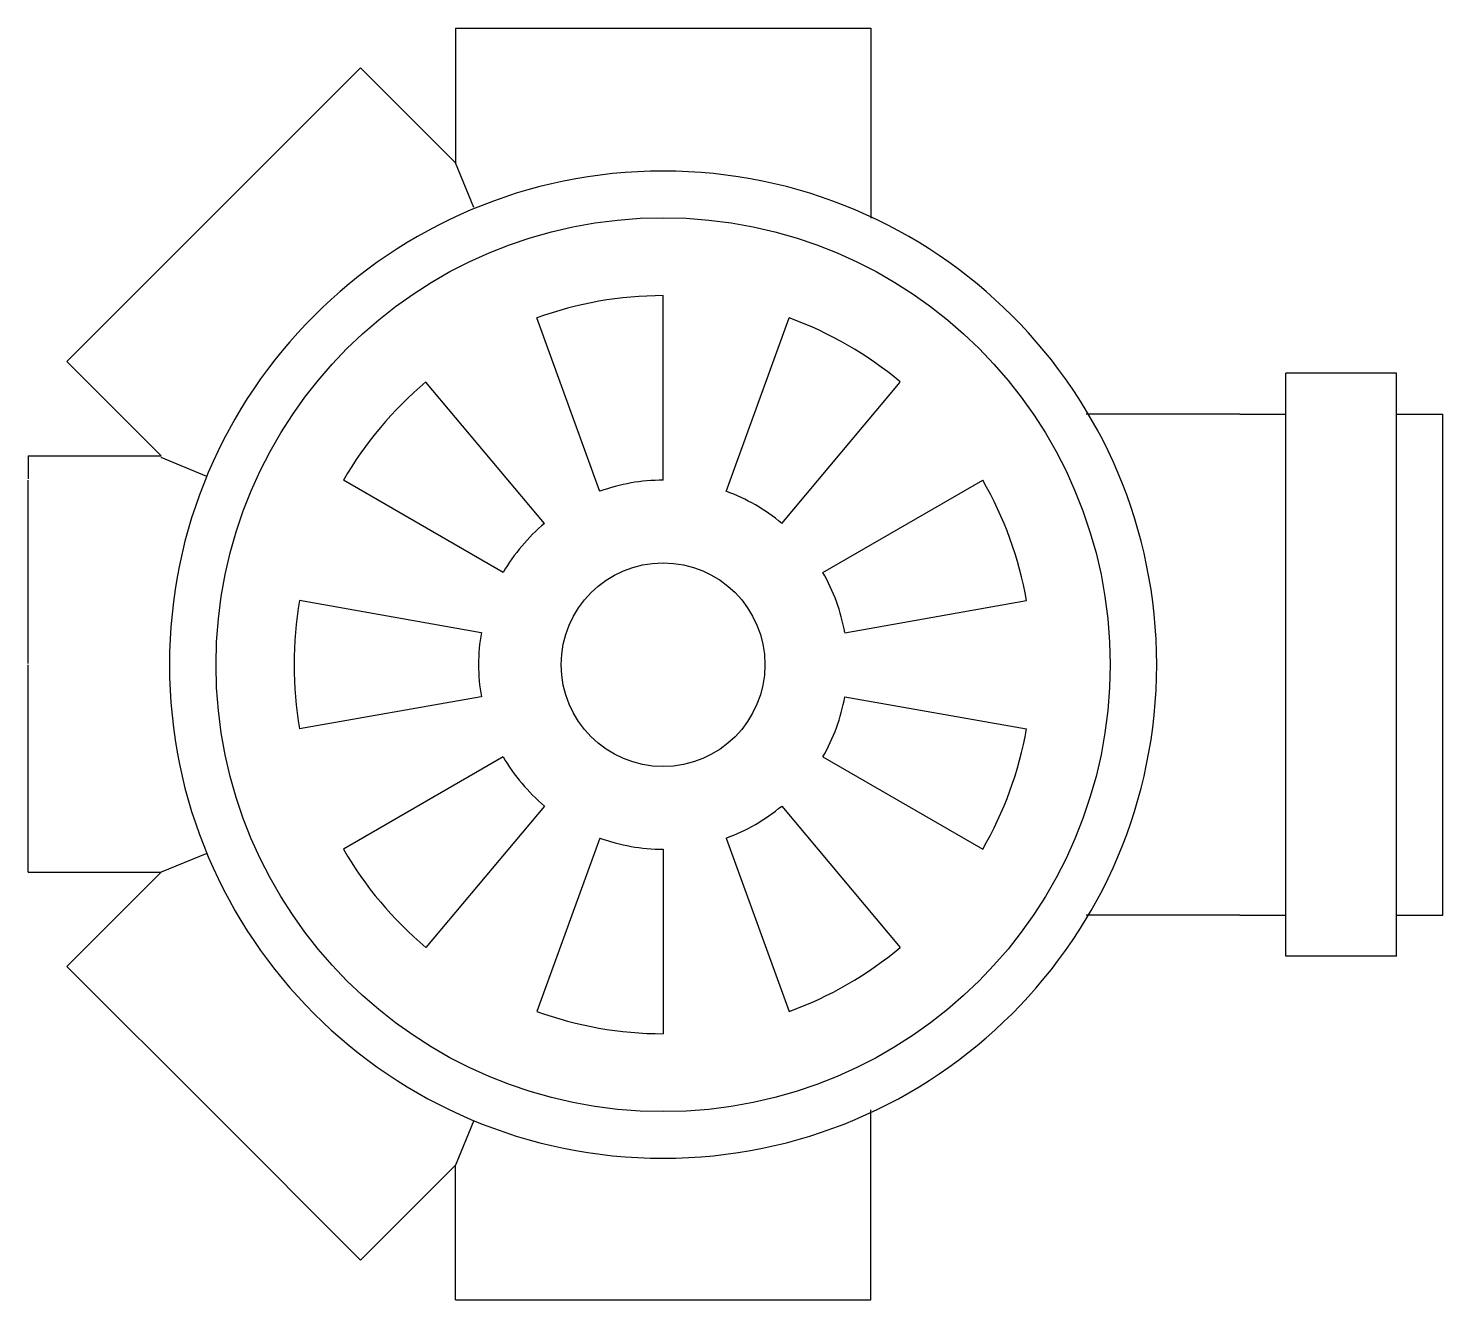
# Model space of a CAD drawing. Header units: millimetres. Extents: x -10151.268 to -10151.115, y -369.095 to -368.958.
import ezdxf

# ---------------------------------------------------------------- set-up
doc = ezdxf.new("R2010")
doc.units = ezdxf.units.MM
doc.layers.add('dim2', color=1, linetype='Continuous')
doc.layers.add('Tub_esgoto_caixas', color=2, linetype='Continuous')

msp = doc.modelspace()

# ---------------------------------------------------------------- linework, layer by layer
at = {"layer": 'dim2'}
msp.add_circle((-10151.19903, -369.02661), 0.04845, dxfattribs=at)
at = {"layer": 'Tub_esgoto_caixas', "linetype": 'Continuous'}
for p, q in [((-10151.22153, -368.95763), (-10151.22153, -368.97222)), ((-10151.22153, -368.95763), (-10151.19903, -368.95763)), ((-10151.19903, -368.95763), (-10151.17653, -368.95763)), ((-10151.17653, -368.95763), (-10151.17653, -368.97821)), ((-10151.23182, -368.96192), (-10151.24773, -368.97783)), ((-10151.23182, -368.96192), (-10151.22153, -368.97222)), ((-10151.21953, -368.97704), (-10151.22153, -368.97222)), ((-10151.24773, -368.97783), (-10151.26364, -368.99374)), ((-10151.26364, -368.99374), (-10151.25343, -369.00396)), ((-10151.13153, -369.05821), (-10151.13153, -368.99501)), ((-10151.11953, -368.99501), (-10151.13153, -368.99501)), ((-10151.11953, -369.05821), (-10151.11953, -368.99501)), ((-10151.13653, -368.99946), (-10151.15318, -368.99946)), ((-10151.13653, -368.99946), (-10151.13153, -368.99946)), ((-10151.11953, -368.99946), (-10151.11453, -368.99946)), ((-10151.11453, -369.05376), (-10151.11453, -368.99946)), ((-10151.26783, -369.00396), (-10151.25343, -369.00396)), ((-10151.26783, -369.00396), (-10151.26783, -369.00646)), ((-10151.24847, -369.0062), (-10151.25343, -369.00414)), ((-10151.26783, -369.02648), (-10151.26783, -369.00661)), ((-10151.26783, -369.04661), (-10151.26783, -369.02664)), ((-10151.26783, -369.04911), (-10151.26783, -369.04661)), ((-10151.24847, -369.04706), (-10151.25343, -369.04911)), ((-10151.26783, -369.04911), (-10151.25343, -369.04911)), ((-10151.26364, -369.05933), (-10151.25343, -369.04911)), ((-10151.13653, -369.05376), (-10151.15318, -369.05376)), ((-10151.13653, -369.05376), (-10151.13153, -369.05376)), ((-10151.11953, -369.05376), (-10151.11453, -369.05376)), ((-10151.11953, -369.05821), (-10151.13153, -369.05821)), ((-10151.24773, -369.07524), (-10151.26364, -369.05933)), ((-10151.23182, -369.09115), (-10151.24773, -369.07524)), ((-10151.17653, -369.09544), (-10151.17653, -369.07486)), ((-10151.21953, -369.07603), (-10151.22153, -369.08086)), ((-10151.23182, -369.09115), (-10151.22153, -369.08086)), ((-10151.22153, -369.09544), (-10151.22153, -369.08086)), ((-10151.22153, -369.09544), (-10151.19903, -369.09544)), ((-10151.19903, -369.09544), (-10151.17653, -369.09544))]:
    msp.add_line(p, q, dxfattribs=at)
at = {"layer": 'Tub_esgoto_caixas', "color": 1}
for p, q in [((-10151.19903, -369.00661), (-10151.19903, -368.98661)), ((-10151.20587, -369.00782), (-10151.21271, -368.98903)), ((-10151.19219, -369.00782), (-10151.18535, -368.98903)), ((-10151.21189, -369.01129), (-10151.22474, -368.99597)), ((-10151.18617, -369.01129), (-10151.17332, -368.99597)), ((-10151.21635, -369.01661), (-10151.23367, -369.00661)), ((-10151.18171, -369.01661), (-10151.16439, -369.00661)), ((-10151.21873, -369.02314), (-10151.23842, -369.01967)), ((-10151.17933, -369.02314), (-10151.15964, -369.01967)), ((-10151.21873, -369.03009), (-10151.23842, -369.03356)), ((-10151.17933, -369.03009), (-10151.15964, -369.03356)), ((-10151.21635, -369.03661), (-10151.23367, -369.04661)), ((-10151.18171, -369.03661), (-10151.16439, -369.04661)), ((-10151.21189, -369.04194), (-10151.22474, -369.05726)), ((-10151.18617, -369.04194), (-10151.17332, -369.05726)), ((-10151.20587, -369.04541), (-10151.21271, -369.0642)), ((-10151.19219, -369.04541), (-10151.18535, -369.0642)), ((-10151.19903, -369.04661), (-10151.19903, -369.06661))]:
    msp.add_line(p, q, dxfattribs=at)
msp.add_circle((-10151.19903, -369.02661), 0.01104, dxfattribs=at)
at = {"layer": 'Tub_esgoto_caixas', "linetype": 'Continuous'}
for start, end in [(0, 180), (180, 0)]:
    msp.add_arc((-10151.19903, -369.02661), 0.0535, start, end, dxfattribs=at)
at = {"layer": 'Tub_esgoto_caixas', "color": 1}
for radius, start, end in [(0.04, 90, 110), (0.04, 50, 70), (0.04, 130, 150), (0.02, 90, 110), (0.02, 50, 70), (0.04, 10, 30), (0.02, 130, 150), (0.02, 10, 30), (0.04, 170, 190), (0.02, 170, 190), (0.02, 330, 350), (0.04, 330, 350), (0.02, 210, 230), (0.02, 290, 310), (0.02, 250, 270), (0.04, 210, 230), (0.04, 290, 310), (0.04, 250, 270)]:
    msp.add_arc((-10151.19903, -369.02661), radius, start, end, dxfattribs=at)

doc.saveas('drawing.dxf')
